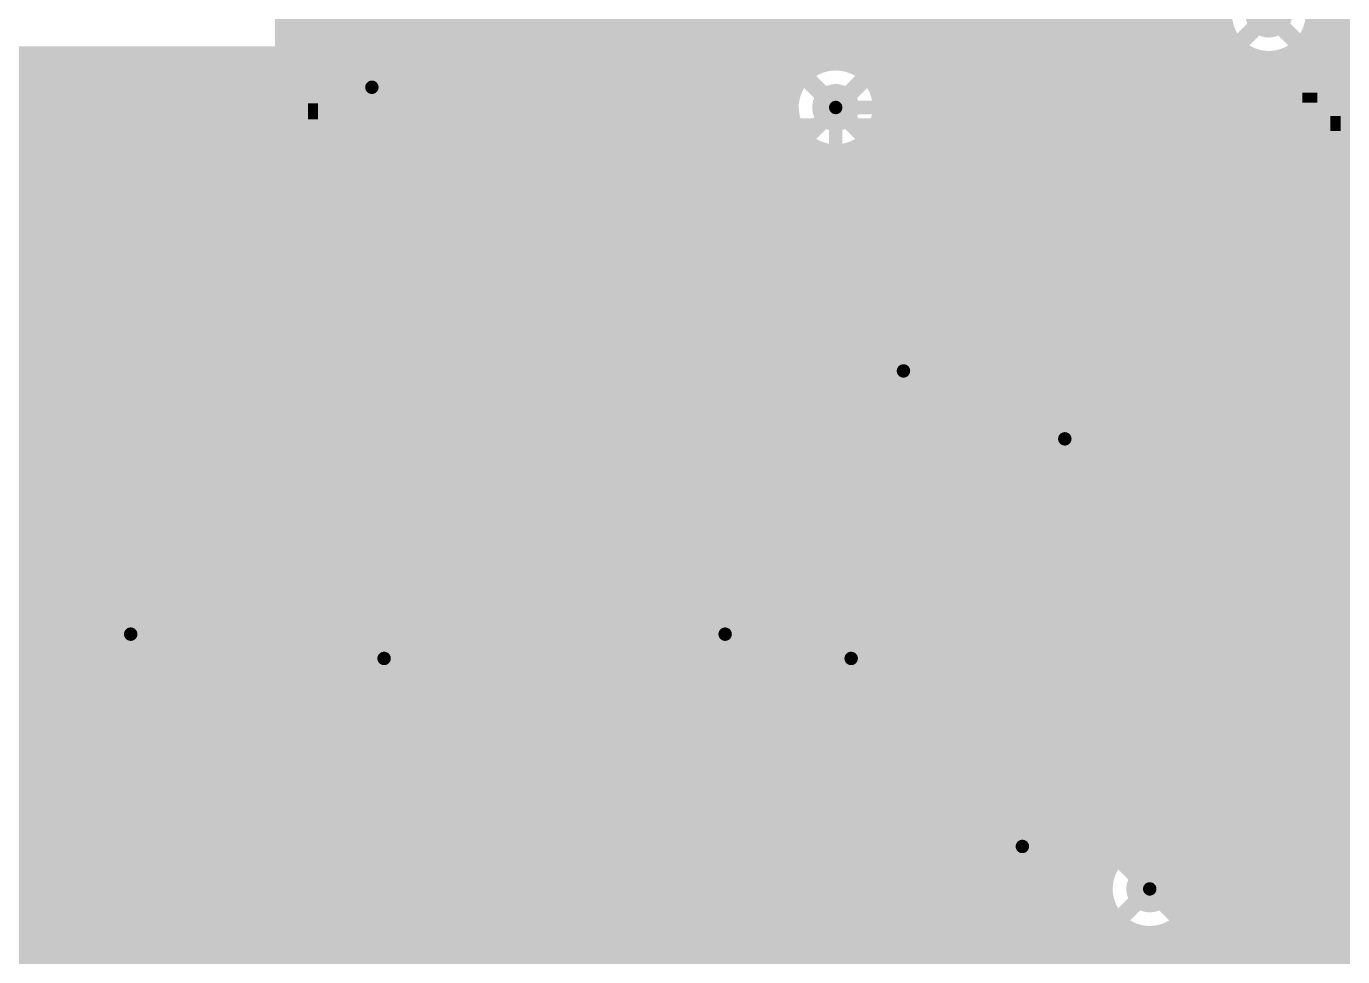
# Model space of a CAD drawing. Extents: x -20 to 155, y -91 to 215.
# Drawn here: x 74 to 93.69, y 122.81 to 136.73 of the extents above; entities that cross this region are included whole.
import ezdxf

# ---------------------------------------------------------------- set-up
doc = ezdxf.new("R2010")
doc.units = 0
doc.header["$MEASUREMENT"] = 0
doc.layers.get('0').update_dxf_attribs({"linetype": 'CONTINUOUS'})
for name, color, linetype in [('25-334-0_BOT', 7, 'CONTINUOUS'), ('25-334-0_DRD', 7, 'CONTINUOUS'), ('25-334-0_DRL', 2, 'CONTINUOUS'), ('25-334-0_IN1', 4, 'CONTINUOUS'), ('25-334-0_IN2', 3, 'CONTINUOUS'), ('25-334-0_SMT', 10, 'CONTINUOUS'), ('25-334-0_SPT', 14, 'CONTINUOUS'), ('25-334-0_SST', 12, 'CONTINUOUS'), ('25-334-0_TOP', 11, 'CONTINUOUS'), ('THRUHOLE_TAP', 15, 'CONTINUOUS')]:
    doc.layers.add(name, color=color, linetype=linetype)

# ---------------------------------------------------------------- blocks, each defined once
blk = doc.blocks.new('ROUND_23')
at = {"const_width": 0.35052}
blk.add_lwpolyline([(-0.17526, 0, 1), (0.17526, 0, 1)], format="xyb", close=True, dxfattribs=at)
blk = doc.blocks.new('ROUND_66')
at = {"const_width": 0.35052}
blk.add_lwpolyline([(-0.17526, 0, 1), (0.17526, 0, 1)], format="xyb", close=True, dxfattribs=at)
blk = doc.blocks.new('ROUND_69')
at = {"const_width": 0.35052}
blk.add_lwpolyline([(-0.17526, 0, 1), (0.17526, 0, 1)], format="xyb", close=True, dxfattribs=at)
blk = doc.blocks.new('ROUND_86')
at = {"const_width": 0.10033}
blk.add_lwpolyline([(-0.050164, 0, 1), (0.050164, 0, 1)], format="xyb", close=True, dxfattribs=at)
blk = doc.blocks.new('ROUND_87')
at = {"const_width": 0.10033}
blk.add_lwpolyline([(-0.050164, 0, 1), (0.050164, 0, 1)], format="xyb", close=True, dxfattribs=at)
blk = doc.blocks.new('RECTANGLE_5')
blk.add_solid([(0.4826, 0.4064), (0.4826, -0.4064), (-0.4826, 0.4064), (-0.4826, -0.4064)])
blk = doc.blocks.new('RECTANGLE_10')
blk.add_solid([(0.9017, 0.508), (0.9017, -0.508), (-0.9017, 0.508), (-0.9017, -0.508)])
blk = doc.blocks.new('RECTANGLE_13')
blk.add_solid([(0.63627, 0.51308), (0.63627, -0.51308), (-0.63627, 0.51308), (-0.63627, -0.51308)])
blk = doc.blocks.new('OBLONG_54')
at = {"const_width": 0.2794}
blk.add_lwpolyline([(0, 0.7493), (0, -0.7493)], dxfattribs=at)
at = {"const_width": 0.1397}
for points in [[(-0.06985, 0.7493, 1), (0.06985, 0.7493, 1)], [(-0.06985, -0.7493, 1), (0.06985, -0.7493, 1)]]:
    blk.add_lwpolyline(points, format="xyb", close=True, dxfattribs=at)
blk = doc.blocks.new('RECTANGLE_55')
blk.add_solid([(0.1397, 0.889), (0.1397, -0.889), (-0.1397, 0.889), (-0.1397, -0.889)])
blk = doc.blocks.new('OBLONG_56')
at = {"const_width": 0.2794}
blk.add_lwpolyline([(0.7493, 0), (-0.7493, 0)], dxfattribs=at)
at = {"const_width": 0.1397}
for points in [[(-0.81915, 0, 1), (-0.67945, 0, 1)], [(0.67945, 0, 1), (0.81915, 0, 1)]]:
    blk.add_lwpolyline(points, format="xyb", close=True, dxfattribs=at)
blk = doc.blocks.new('ROUND_75')
at = {"const_width": 0.10033}
blk.add_lwpolyline([(-0.050164, 0, 1), (0.050164, 0, 1)], format="xyb", close=True, dxfattribs=at)

msp = doc.modelspace()

# ---------------------------------------------------------------- linework, layer by layer
at = {"layer": '25-334-0_BOT'}
for points, const_width in [([(93.4974, 139.5984), (93.4974, 136.12114)], 0.254), ([(93.726, 139.5984), (93.726, 136.12114)], 0.254), ([(114.427, 136.71804), (93.4212, 136.71804)], 0.254), ([(78.46568, 136.29894), (65.49644, 136.29894)], 0.254), ([(74.0664, 136.29894), (74.0664, 101.727)], 0.254), ([(74.295, 136.29894), (74.295, 101.727)], 0.254), ([(74.5236, 136.29894), (74.5236, 101.727)], 0.254), ([(74.7522, 136.29894), (74.7522, 101.727)], 0.254), ([(74.9808, 136.29894), (74.9808, 101.727)], 0.254), ([(75.2094, 136.29894), (75.2094, 101.727)], 0.254), ([(75.438, 136.29894), (75.438, 101.727)], 0.254), ([(75.6666, 136.29894), (75.6666, 101.727)], 0.254), ([(75.8952, 136.29894), (75.8952, 101.727)], 0.254), ([(76.1238, 136.29894), (76.1238, 101.727)], 0.254), ([(76.3524, 136.29894), (76.3524, 101.727)], 0.254), ([(76.581, 136.29894), (76.581, 101.727)], 0.254), ([(76.8096, 136.29894), (76.8096, 101.727)], 0.254), ([(77.0382, 136.29894), (77.0382, 101.727)], 0.254), ([(77.2668, 136.29894), (77.2668, 101.727)], 0.254), ([(77.4954, 136.29894), (77.4954, 101.727)], 0.254), ([(77.724, 136.29894), (77.724, 101.727)], 0.254), ([(77.9526, 136.29894), (77.9526, 120.88876)], 0.254), ([(78.1812, 136.29894), (78.1812, 120.88876)], 0.254), ([(78.4098, 136.29894), (78.4098, 136.2075)], 0.254), ([(85.76818, 136.29894), (79.87792, 136.29894)], 0.254), ([(80.01, 136.29894), (80.01, 135.99414)], 0.254), ([(80.2386, 136.29894), (80.2386, 120.88876)], 0.254), ([(80.4672, 136.29894), (80.4672, 120.88876)], 0.254), ([(80.6958, 136.29894), (80.6958, 120.88876)], 0.254), ([(80.9244, 136.29894), (80.9244, 120.51538)], 0.254), ([(81.153, 136.29894), (81.153, 120.68048)], 0.254), ([(81.3816, 136.29894), (81.3816, 120.7897)], 0.254), ([(81.6102, 136.29894), (81.6102, 120.85574)], 0.254), ([(81.8388, 136.29894), (81.8388, 120.88622)], 0.254), ([(82.0674, 136.29894), (82.0674, 120.8786)], 0.254), ([(82.296, 136.29894), (82.296, 120.83796)], 0.254), ([(82.5246, 136.29894), (82.5246, 120.75922)], 0.254), ([(82.7532, 136.29894), (82.7532, 120.63222)], 0.254), ([(82.9818, 136.29894), (82.9818, 120.44426)], 0.254), ([(83.2104, 136.29894), (83.2104, 120.2309)], 0.254), ([(83.439, 136.29894), (83.439, 120.49506)], 0.254), ([(83.6676, 136.29894), (83.6676, 120.66524)], 0.254), ([(83.8962, 136.29894), (83.8962, 120.77954)], 0.254), ([(84.1248, 136.29894), (84.1248, 120.85066)], 0.254), ([(84.3534, 136.29894), (84.3534, 120.88368)], 0.254), ([(84.582, 136.29894), (84.582, 120.88114)], 0.254), ([(84.8106, 136.29894), (84.8106, 120.84558)], 0.254), ([(85.0392, 136.29894), (85.0392, 120.76938)], 0.254), ([(85.2678, 136.29894), (85.2678, 135.67664)], 0.254), ([(85.4964, 136.29894), (85.4964, 136.11098)], 0.254), ([(85.725, 136.29894), (85.725, 136.27862)], 0.254), ([(93.2688, 136.39038), (93.2688, 136.12114)], 0.254), ([(114.427, 136.48944), (93.33484, 136.48944)], 0.254), ([(78.44028, 136.26084), (65.45326, 136.26084)], 0.254), ([(85.68944, 136.26084), (79.90332, 136.26084)], 0.254), ([(105.82656, 136.12114), (92.9259, 136.12114)], 0.254), ([(93.0402, 136.1821), (93.0402, 136.12114)], 0.254), ([(106.01198, 136.26084), (93.14688, 136.26084)], 0.254), ([(78.34122, 136.03224), (51.8668, 136.03224)], 0.254), ([(85.42782, 136.03224), (79.99984, 136.03224)], 0.254), ([(78.31328, 135.80364), (53.38826, 135.80364)], 0.254), ([(85.30336, 135.80364), (80.02778, 135.80364)], 0.254), ([(78.3463, 135.57504), (53.72354, 135.57504)], 0.254), ([(85.25256, 135.57504), (79.99476, 135.57504)], 0.254), ([(80.01, 135.63092), (80.01, 127.8255)], 0.254), ([(78.45298, 135.34644), (53.87086, 135.34644)], 0.254), ([(78.4098, 135.4201), (78.4098, 120.88876)], 0.254), ([(85.2678, 135.34644), (79.89062, 135.34644)], 0.254), ([(85.2678, 135.34644), (85.2678, 120.65)], 0.254), ([(106.426, 135.509), (106.42854, 135.51154), (86.10854, 135.51154)], 0.2032), ([(78.66888, 135.11784), (53.93436, 135.11784)], 0.254), ([(78.6384, 135.1407), (78.6384, 127.74168)], 0.254), ([(85.34654, 135.11784), (79.67218, 135.11784)], 0.254), ([(79.7814, 135.20928), (79.7814, 128.016)], 0.254), ([(78.867, 135.01116), (78.867, 127.9779)], 0.254), ([(79.0956, 134.96036), (79.0956, 128.08966)], 0.254), ([(79.3242, 134.97052), (79.3242, 128.1303)], 0.254), ([(79.5528, 135.04418), (79.5528, 128.10744)], 0.254), ([(85.51926, 134.88924), (53.9369, 134.88924)], 0.254), ([(85.4964, 134.9121), (85.4964, 127.42418)], 0.254), ([(85.725, 134.74446), (85.725, 127.86868)], 0.254), ([(86.6394, 134.83844), (86.6394, 128.07696)], 0.254), ([(105.83164, 134.88924), (86.69782, 134.88924)], 0.254), ([(105.81894, 134.90194), (86.71306, 134.90194)], 0.254), ([(86.868, 134.90194), (86.868, 127.94742)], 0.254), ([(87.0966, 134.90194), (87.0966, 127.67818)], 0.254), ([(87.3252, 134.90194), (87.3252, 101.727)], 0.254), ([(87.5538, 134.90194), (87.5538, 101.727)], 0.254), ([(87.7824, 134.90194), (87.7824, 101.727)], 0.254), ([(88.011, 134.90194), (88.011, 101.727)], 0.254), ([(88.2396, 134.90194), (88.2396, 125.0061)], 0.254), ([(88.4682, 134.90194), (88.4682, 125.20168)], 0.254), ([(88.6968, 134.90194), (88.6968, 125.29312)], 0.254), ([(88.9254, 134.90194), (88.9254, 125.31598)], 0.254), ([(89.154, 134.90194), (89.154, 125.27788)], 0.254), ([(89.3826, 134.90194), (89.3826, 125.16866)], 0.254), ([(89.6112, 134.90194), (89.6112, 124.94006)], 0.254), ([(89.8398, 134.90194), (89.8398, 101.727)], 0.254), ([(90.0684, 134.90194), (90.0684, 124.26442)], 0.254), ([(90.297, 134.90194), (90.297, 124.51588)], 0.254), ([(90.5256, 134.90194), (90.5256, 124.63526)], 0.254), ([(90.7542, 134.90194), (90.7542, 124.68098)], 0.254), ([(90.9828, 134.90194), (90.9828, 124.6632)], 0.254), ([(91.2114, 134.90194), (91.2114, 124.6505)], 0.254), ([(91.44, 134.90194), (91.44, 124.6505)], 0.254), ([(91.6686, 134.90194), (91.6686, 124.6505)], 0.254), ([(91.8972, 134.90194), (91.8972, 124.6505)], 0.254), ([(92.1258, 134.90194), (92.1258, 124.6505)], 0.254), ([(92.3544, 134.90194), (92.3544, 124.6505)], 0.254), ([(92.583, 134.90194), (92.583, 124.6505)], 0.254), ([(92.8116, 134.90194), (92.8116, 124.6505)], 0.254), ([(93.0402, 134.90194), (93.0402, 124.6505)], 0.254), ([(93.2688, 134.90194), (93.2688, 124.6505)], 0.254), ([(93.4974, 134.90194), (93.4974, 124.6505)], 0.254), ([(93.726, 134.90194), (93.726, 124.6505)], 0.254), ([(86.00694, 134.66064), (53.8734, 134.66064)], 0.254), ([(85.9536, 134.66826), (85.9536, 128.03886)], 0.254), ([(86.1822, 134.6581), (86.1822, 128.11506)], 0.254), ([(106.299, 134.66064), (86.21014, 134.66064)], 0.254), ([(86.4108, 134.7089), (86.4108, 128.12776)], 0.254), ([(114.427, 134.43204), (53.72862, 134.43204)], 0.254), ([(114.427, 134.20344), (53.40096, 134.20344)], 0.254), ([(114.427, 133.97484), (45.72, 133.97484)], 0.254), ([(114.427, 133.74624), (53.7718, 133.74624)], 0.254), ([(114.427, 133.51764), (53.95976, 133.51764)], 0.254), ([(114.427, 133.28904), (54.04866, 133.28904)], 0.254), ([(114.427, 133.06044), (54.06898, 133.06044)], 0.254), ([(108.23448, 132.83184), (54.02834, 132.83184)], 0.254), ([(108.03128, 132.60324), (53.91404, 132.60324)], 0.254), ([(107.93222, 132.37464), (53.67782, 132.37464)], 0.254), ([(107.90428, 132.14604), (45.72, 132.14604)], 0.254), ([(107.9373, 131.91744), (45.72, 131.91744)], 0.254), ([(108.04398, 131.68884), (45.72, 131.68884)], 0.254), ([(108.25988, 131.46024), (45.72, 131.46024)], 0.254), ([(114.427, 131.23164), (45.72, 131.23164)], 0.254), ([(114.427, 131.00304), (45.72, 131.00304)], 0.254), ([(114.427, 130.77444), (45.72, 130.77444)], 0.254), ([(114.427, 130.54584), (45.72, 130.54584)], 0.254), ([(114.427, 130.31724), (45.72, 130.31724)], 0.254), ([(114.427, 130.08864), (45.72, 130.08864)], 0.254), ([(114.427, 129.86004), (45.72, 129.86004)], 0.254), ([(114.427, 129.63144), (45.72, 129.63144)], 0.254), ([(114.427, 129.40284), (45.72, 129.40284)], 0.254), ([(114.427, 129.17424), (45.72, 129.17424)], 0.254), ([(114.427, 128.94564), (45.72, 128.94564)], 0.254), ([(114.427, 128.71704), (45.72, 128.71704)], 0.254), ([(114.427, 128.48844), (52.60848, 128.48844)], 0.254), ([(114.427, 128.25984), (52.90566, 128.25984)], 0.254), ([(78.9559, 128.03124), (53.04282, 128.03124)], 0.254), ([(85.9409, 128.03124), (79.756, 128.03124)], 0.254), ([(114.427, 128.03124), (86.741, 128.03124)], 0.254), ([(78.68158, 127.80264), (53.10124, 127.80264)], 0.254), ([(85.66658, 127.80264), (80.03032, 127.80264)], 0.254), ([(114.427, 127.80264), (87.01532, 127.80264)], 0.254), ([(78.55204, 127.57404), (53.09362, 127.57404)], 0.254), ([(85.53704, 127.57404), (80.15732, 127.57404)], 0.254), ([(114.427, 127.57404), (87.14232, 127.57404)], 0.254), ([(78.50124, 127.34544), (53.0225, 127.34544)], 0.254), ([(85.48624, 127.34544), (80.21066, 127.34544)], 0.254), ([(114.427, 127.34544), (87.19566, 127.34544)], 0.254), ([(78.5114, 127.11684), (52.86502, 127.11684)], 0.254), ([(85.4964, 127.11684), (80.19796, 127.11684)], 0.254), ([(85.4964, 127.11938), (85.4964, 120.46966)], 0.254), ([(114.427, 127.11684), (87.18296, 127.11684)], 0.254), ([(78.5876, 126.88824), (52.4891, 126.88824)], 0.254), ([(85.5726, 126.88824), (80.12176, 126.88824)], 0.254), ([(87.0966, 126.86792), (87.0966, 101.727)], 0.254), ([(114.427, 126.88824), (87.10676, 126.88824)], 0.254), ([(78.75524, 126.65964), (45.72, 126.65964)], 0.254), ([(78.6384, 126.80188), (78.6384, 120.88876)], 0.254), ([(85.74024, 126.65964), (79.95412, 126.65964)], 0.254), ([(80.01, 126.71806), (80.01, 120.88876)], 0.254), ([(85.725, 126.67488), (85.725, 120.1928)], 0.254), ([(114.427, 126.65964), (86.93912, 126.65964)], 0.254), ([(78.867, 126.5682), (78.867, 120.88876)], 0.254), ([(79.7814, 126.52756), (79.7814, 120.88876)], 0.254), ([(85.9536, 126.50724), (85.9536, 119.54764)], 0.254), ([(86.6394, 126.46914), (86.6394, 101.727)], 0.254), ([(86.868, 126.59614), (86.868, 101.727)], 0.254), ([(79.18958, 126.43104), (45.72, 126.43104)], 0.254), ([(79.0956, 126.4539), (79.0956, 120.88876)], 0.254), ([(79.3242, 126.4158), (79.3242, 120.88876)], 0.254), ([(86.17458, 126.43104), (79.52232, 126.43104)], 0.254), ([(79.5528, 126.43866), (79.5528, 120.88876)], 0.254), ([(86.1822, 126.4285), (86.1822, 101.727)], 0.254), ([(86.4108, 126.41834), (86.4108, 101.727)], 0.254), ([(114.427, 126.43104), (86.50732, 126.43104)], 0.254), ([(114.427, 126.20244), (45.72, 126.20244)], 0.254), ([(114.427, 125.97384), (45.72, 125.97384)], 0.254), ([(114.427, 125.74524), (48.1838, 125.74524)], 0.254), ([(114.427, 125.51664), (48.37176, 125.51664)], 0.254), ([(88.67648, 125.28804), (48.46066, 125.28804)], 0.254), ([(114.427, 125.28804), (89.12352, 125.28804)], 0.254), ([(88.28532, 125.05944), (48.48098, 125.05944)], 0.254), ([(114.427, 125.05944), (89.51214, 125.05944)], 0.254), ([(88.1253, 124.83084), (48.44034, 124.83084)], 0.254), ([(114.427, 124.83084), (89.67216, 124.83084)], 0.254), ([(88.05418, 124.60224), (48.32604, 124.60224)], 0.254), ([(90.44178, 124.60224), (89.74582, 124.60224)], 0.254), ([(94.38132, 124.6505), (91.03614, 124.6505)], 0.254), ([(94.38132, 124.6505), (91.03614, 124.6505)], 0.254), ([(88.04656, 124.37364), (48.08982, 124.37364)], 0.254), ([(90.1446, 124.37364), (89.75344, 124.37364)], 0.254), ([(88.10244, 124.14504), (45.72, 124.14504)], 0.254), ([(90.00998, 124.14504), (89.69756, 124.14504)], 0.254), ([(88.23706, 123.91644), (45.72, 123.91644)], 0.254), ([(88.2396, 123.91136), (88.2396, 101.727)], 0.254), ([(89.95156, 123.91644), (89.56294, 123.91644)], 0.254), ([(89.6112, 123.97994), (89.6112, 101.727)], 0.254), ([(108.7628, 123.2408), (95.1992, 123.2408), (94.615, 123.825), (90.805, 123.825)], 0.635), ([(94.615, 123.825), (90.805, 123.825)], 0.635), ([(88.4682, 123.71832), (88.4682, 101.727)], 0.254), ([(89.3826, 123.75134), (89.3826, 101.727)], 0.254), ([(88.52662, 123.68784), (45.72, 123.68784)], 0.254), ([(88.6968, 123.62688), (88.6968, 101.727)], 0.254), ([(88.9254, 123.60148), (88.9254, 101.727)], 0.254), ([(89.154, 123.63958), (89.154, 101.727)], 0.254), ([(89.95664, 123.68784), (89.27338, 123.68784)], 0.254), ([(90.02776, 123.45924), (45.72, 123.45924)], 0.254), ([(90.0684, 123.38558), (90.0684, 101.727)], 0.254), ([(90.18524, 123.23064), (45.72, 123.23064)], 0.254), ([(90.297, 123.13412), (90.297, 101.727)], 0.254), ([(90.56116, 123.00204), (45.72, 123.00204)], 0.254), ([(90.5256, 123.01474), (90.5256, 101.727)], 0.254), ([(90.7542, 122.96902), (90.7542, 107.20832)], 0.254), ([(90.9828, 122.9868), (90.9828, 107.56138)], 0.254), ([(94.2721, 122.9995), (91.03614, 122.9995)], 0.254), ([(94.2721, 122.9995), (91.03614, 122.9995)], 0.254), ([(94.26956, 123.00204), (91.0463, 123.00204)], 0.254), ([(91.2114, 122.9995), (91.2114, 107.71378)], 0.254), ([(91.44, 122.9995), (91.44, 107.78236)], 0.254), ([(91.6686, 122.9995), (91.6686, 107.7849)], 0.254), ([(91.8972, 122.9995), (91.8972, 107.72394)], 0.254), ([(92.1258, 122.9995), (92.1258, 107.58424)], 0.254), ([(92.3544, 122.9995), (92.3544, 107.27436)], 0.254), ([(92.583, 122.9995), (92.583, 101.727)], 0.254), ([(92.8116, 122.9995), (92.8116, 101.727)], 0.254), ([(93.0402, 122.9995), (93.0402, 101.727)], 0.254), ([(93.2688, 122.9995), (93.2688, 101.727)], 0.254), ([(93.4974, 122.9995), (93.4974, 101.727)], 0.254), ([(93.726, 122.9995), (93.726, 101.727)], 0.254), ([(94.49816, 122.77344), (58.80608, 122.77344)], 0.254)]:
    msp.add_lwpolyline(points, dxfattribs=dict(at, const_width=const_width))
at = {"layer": '25-334-0_BOT', "const_width": 0.254}
for points in [[(92.9259, 136.12114, 0.2991742), (93.44406, 136.90854)], [(78.46568, 136.29894, 0.1516421), (78.31508, 135.8138)], [(80.03032, 135.8138, 0.1516422), (79.8794, 136.29996)], [(85.76818, 136.29894, 0.2991742), (85.25002, 135.51154)], [(78.31328, 135.8138, 0.4142136), (79.1718, 134.95528)], [(79.1718, 134.95528, 0.4142136), (80.03032, 135.8138)], [(85.25256, 135.51154, 0.4142136), (86.10854, 134.65556)], [(86.10854, 134.65556, 0.1978266), (86.71306, 134.90194)], [(79.35468, 128.1303, 0.4142136), (78.49616, 127.27178)], [(80.2132, 127.27178, 0.4142136), (79.35468, 128.1303)], [(86.33968, 128.1303, 0.4142136), (85.48116, 127.27178)], [(87.1982, 127.27178, 0.4142136), (86.33968, 128.1303)], [(78.4987, 127.27178, 0.4142136), (79.35468, 126.4158)], [(79.35468, 126.4158, 0.4142136), (80.21066, 127.27178)], [(85.4837, 127.27178, 0.4142136), (86.33968, 126.4158)], [(86.33968, 126.4158, 0.4142136), (87.19566, 127.27178)], [(88.9, 125.31852, 0.4142136), (88.04148, 124.46)], [(89.75852, 124.46, 0.4142136), (88.9, 125.31852)], [(90.805, 124.68352, 0.4142136), (89.94648, 123.825)], [(91.03614, 124.6505, 0.0683584), (90.805, 124.68225)], [(88.04148, 124.46, 0.4142136), (88.9, 123.60148)], [(88.9, 123.60148, 0.4142136), (89.75852, 124.46)], [(89.94648, 123.825, 0.4142136), (90.805, 122.96648)], [(90.805, 122.96648, 0.068358), (91.03648, 122.99827)]]:
    msp.add_lwpolyline(points, format="xyb", dxfattribs=at)
at = {"layer": '25-334-0_DRD', "const_width": 0.254}
for points in [[(93.22054, 137.54354), (91.95054, 136.27354)], [(93.22054, 136.27354), (91.95054, 137.54354)], [(79.8068, 136.4488), (78.5368, 135.1788)], [(79.8068, 135.1788), (78.5368, 136.4488)], [(86.74354, 136.14654), (85.47354, 134.87654)], [(86.74354, 134.87654), (85.47354, 136.14654)], [(87.757, 132.207), (86.487, 130.937)], [(87.757, 130.937), (86.487, 132.207)], [(87.757, 132.207), (86.487, 130.937)], [(87.757, 130.937), (86.487, 132.207)], [(90.17, 131.191), (88.9, 129.921)], [(90.17, 129.921), (88.9, 131.191)], [(90.17, 131.191), (88.9, 129.921)], [(90.17, 129.921), (88.9, 131.191)], [(76.2, 128.27), (74.93, 127)], [(76.2, 127), (74.93, 128.27)], [(76.2, 128.27), (74.93, 127)], [(76.2, 127), (74.93, 128.27)], [(85.09, 128.27), (83.82, 127)], [(85.09, 127), (83.82, 128.27)], [(79.98968, 127.90678), (78.71968, 126.63678)], [(79.98968, 126.63678), (78.71968, 127.90678)], [(86.97468, 127.90678), (85.70468, 126.63678)], [(86.97468, 126.63678), (85.70468, 127.90678)], [(86.97468, 127.90678), (85.70468, 126.63678)], [(86.97468, 126.63678), (85.70468, 127.90678)], [(89.535, 125.095), (88.265, 123.825)], [(89.535, 123.825), (88.265, 125.095)], [(91.44, 124.46), (90.17, 123.19)], [(91.44, 123.19), (90.17, 124.46)], [(91.44, 124.46), (90.17, 123.19)], [(91.44, 123.19), (90.17, 124.46)]]:
    msp.add_lwpolyline(points, dxfattribs=at)
at = {"layer": '25-334-0_IN1', "const_width": 0.254}
for points in [[(103.886, 150.749), (77.851, 150.749), (77.851, 123.063)], [(78.0796, 150.749), (78.0796, 123.063)], [(78.3082, 150.749), (78.3082, 123.063)], [(78.5368, 150.749), (78.5368, 123.063)], [(78.7654, 150.749), (78.7654, 123.063)], [(78.994, 150.749), (78.994, 123.063)], [(79.2226, 150.749), (79.2226, 123.063)], [(79.4512, 150.749), (79.4512, 123.063)], [(79.6798, 150.749), (79.6798, 123.063)], [(79.9084, 150.749), (79.9084, 123.063)], [(81.5086, 150.749), (81.5086, 123.063)], [(81.7372, 150.749), (81.7372, 123.063)], [(81.9658, 150.749), (81.9658, 123.063)], [(82.1944, 150.749), (82.1944, 123.063)], [(82.423, 150.749), (82.423, 123.063)], [(82.6516, 150.749), (82.6516, 123.063)], [(82.8802, 150.749), (82.8802, 123.063)], [(83.1088, 150.749), (83.1088, 123.063)], [(83.3374, 150.749), (83.3374, 123.063)], [(83.566, 150.749), (83.566, 123.063)], [(83.7946, 150.749), (83.7946, 127.79502)], [(84.0232, 150.749), (84.0232, 128.16078)], [(84.2518, 150.749), (84.2518, 128.2827)], [(84.4804, 150.749), (84.4804, 128.31318)], [(84.709, 150.749), (84.709, 128.26492)], [(84.9376, 150.749), (84.9376, 128.11252)], [(85.1662, 150.749), (85.1662, 123.063)], [(85.3948, 150.749), (85.3948, 123.063)], [(85.6234, 150.749), (85.6234, 135.98652)], [(93.3958, 150.749), (93.3958, 123.063)], [(93.6244, 150.749), (93.6244, 123.063)], [(89.5096, 143.44904), (89.5096, 131.23418)], [(89.7382, 143.19504), (89.7382, 131.2037)], [(89.9668, 143.09852), (89.9668, 131.08178)], [(90.1954, 143.08836), (90.1954, 130.71602)], [(90.424, 142.93088), (90.424, 124.38888)], [(90.6526, 142.76324), (90.6526, 124.48794)], [(90.8812, 142.70482), (90.8812, 124.50064)], [(91.1098, 142.72514), (91.1098, 124.43206)], [(91.3384, 140.79474), (91.3384, 124.24664)], [(91.567, 140.53312), (91.567, 123.063)], [(87.2236, 139.7889), (87.2236, 132.24256)], [(87.4522, 139.67714), (87.4522, 132.16636)], [(87.6808, 139.65682), (87.6808, 131.95808)], [(87.9094, 139.71524), (87.9094, 123.063)], [(86.995, 139.45616), (86.995, 132.24002)], [(85.852, 139.24788), (85.852, 136.14146)], [(86.0806, 139.08024), (86.0806, 136.19226)], [(86.7664, 139.1539), (86.7664, 135.6868)], [(86.3092, 139.02182), (86.3092, 136.16178)], [(86.5378, 139.04214), (86.5378, 136.03986)], [(81.28, 138.18616), (81.28, 123.063)], [(91.7956, 138.26236), (91.7956, 123.063)], [(80.137, 137.97788), (80.137, 123.063)], [(81.0514, 137.8839), (81.0514, 123.063)], [(80.3656, 137.81024), (80.3656, 123.063)], [(80.5942, 137.75182), (80.5942, 123.063)], [(80.8228, 137.77214), (80.8228, 123.063)], [(88.138, 137.69086), (88.138, 123.063)], [(89.281, 137.48004), (89.281, 131.18592)], [(88.3666, 137.3886), (88.3666, 123.063)], [(89.0524, 137.3124), (89.0524, 131.03352)], [(88.5952, 137.27684), (88.5952, 123.063)], [(88.8238, 137.25398), (88.8238, 123.063)], [(91.91752, 136.779), (77.851, 136.779)], [(103.886, 136.779), (93.25356, 136.779)], [(92.00896, 136.5504), (77.851, 136.5504)], [(92.0242, 136.52754), (92.0242, 123.063)], [(103.886, 136.5504), (93.16212, 136.5504)], [(93.1672, 136.55548), (93.1672, 123.063)], [(92.24518, 136.3218), (77.851, 136.3218)], [(92.2528, 136.31672), (92.2528, 123.063)], [(103.886, 136.3218), (92.92844, 136.3218)], [(92.9386, 136.32688), (92.9386, 123.063)], [(92.4814, 136.23798), (92.4814, 123.063)], [(92.71, 136.24052), (92.71, 123.063)], [(85.75548, 136.0932), (77.851, 136.0932)], [(103.886, 136.0932), (86.4616, 136.0932)], [(85.52688, 135.8646), (77.851, 135.8646)], [(103.886, 135.8646), (86.6902, 135.8646)], [(85.44052, 135.636), (77.851, 135.636)], [(103.886, 135.636), (86.77656, 135.636)], [(85.43798, 135.4074), (77.851, 135.4074)], [(86.7664, 135.33628), (86.7664, 132.15112)], [(103.886, 135.4074), (86.78164, 135.4074)], [(85.51672, 135.1788), (77.851, 135.1788)], [(103.886, 135.1788), (86.70036, 135.1788)], [(85.72754, 134.9502), (77.851, 134.9502)], [(85.6234, 135.03656), (85.6234, 123.063)], [(103.886, 134.9502), (86.49208, 134.9502)], [(86.5378, 134.98322), (86.5378, 131.91998)], [(85.852, 134.88162), (85.852, 123.063)], [(86.0806, 134.83336), (86.0806, 123.063)], [(86.3092, 134.8613), (86.3092, 123.063)], [(103.886, 134.7216), (77.851, 134.7216)], [(103.886, 134.493), (77.851, 134.493)], [(103.886, 134.2644), (77.851, 134.2644)], [(103.886, 134.0358), (77.851, 134.0358)], [(103.886, 133.8072), (77.851, 133.8072)], [(103.886, 133.5786), (77.851, 133.5786)], [(103.886, 133.35), (77.851, 133.35)], [(103.886, 133.1214), (77.851, 133.1214)], [(103.886, 132.8928), (77.851, 132.8928)], [(103.886, 132.6642), (77.851, 132.6642)], [(103.886, 132.4356), (77.851, 132.4356)], [(86.87816, 132.207), (77.851, 132.207)], [(103.886, 132.207), (87.3633, 132.207)], [(86.5759, 131.9784), (77.851, 131.9784)], [(103.886, 131.9784), (87.66556, 131.9784)], [(86.46414, 131.7498), (77.851, 131.7498)], [(103.886, 131.7498), (87.77732, 131.7498)], [(86.44382, 131.5212), (77.851, 131.5212)], [(103.886, 131.5212), (87.80018, 131.5212)], [(86.50224, 131.2926), (77.851, 131.2926)], [(86.5378, 131.22402), (86.5378, 123.063)], [(87.6808, 131.18338), (87.6808, 123.063)], [(103.886, 131.2926), (87.74176, 131.2926)], [(86.66988, 131.064), (77.851, 131.064)], [(86.7664, 130.99288), (86.7664, 123.063)], [(89.08288, 131.064), (87.57412, 131.064)], [(103.886, 131.064), (89.98712, 131.064)], [(88.91524, 130.8354), (77.851, 130.8354)], [(86.995, 130.90398), (86.995, 123.063)], [(87.2236, 130.8989), (87.2236, 123.063)], [(87.4522, 130.97764), (87.4522, 123.063)], [(103.886, 130.8354), (90.15476, 130.8354)], [(88.85682, 130.6068), (77.851, 130.6068)], [(103.886, 130.6068), (90.21318, 130.6068)], [(90.1954, 130.39344), (90.1954, 124.12472)], [(88.87714, 130.3782), (77.851, 130.3782)], [(103.886, 130.3782), (90.19032, 130.3782)], [(88.9889, 130.1496), (77.851, 130.1496)], [(89.0524, 130.07594), (89.0524, 123.063)], [(89.9668, 130.03022), (89.9668, 123.063)], [(103.886, 130.1496), (90.07856, 130.1496)], [(89.29116, 129.921), (77.851, 129.921)], [(89.281, 129.92608), (89.281, 123.063)], [(89.5096, 129.87528), (89.5096, 123.063)], [(89.7382, 129.90576), (89.7382, 123.063)], [(103.886, 129.921), (89.7763, 129.921)], [(103.886, 129.6924), (77.851, 129.6924)], [(103.886, 129.4638), (77.851, 129.4638)], [(103.886, 129.2352), (77.851, 129.2352)], [(103.886, 129.0066), (77.851, 129.0066)], [(103.886, 128.778), (77.851, 128.778)], [(103.886, 128.5494), (77.851, 128.5494)], [(103.886, 128.3208), (77.851, 128.3208)], [(83.95208, 128.0922), (77.851, 128.0922)], [(94.11208, 128.0922), (84.95792, 128.0922)], [(83.81492, 127.8636), (77.851, 127.8636)], [(93.97492, 127.8636), (85.09508, 127.8636)], [(83.77428, 127.635), (77.851, 127.635)], [(83.7946, 127.47244), (83.7946, 123.063)], [(93.93428, 127.635), (85.13572, 127.635)], [(83.81492, 127.4064), (77.851, 127.4064)], [(93.97492, 127.4064), (85.09508, 127.4064)], [(83.95208, 127.1778), (77.851, 127.1778)], [(84.0232, 127.10922), (84.0232, 123.063)], [(84.9376, 127.15494), (84.9376, 123.063)], [(94.11208, 127.1778), (84.95792, 127.1778)], [(103.886, 126.9492), (77.851, 126.9492)], [(84.2518, 126.98476), (84.2518, 123.063)], [(84.4804, 126.95428), (84.4804, 123.063)], [(84.709, 127.00508), (84.709, 123.063)], [(103.886, 126.7206), (77.851, 126.7206)], [(103.886, 126.492), (77.851, 126.492)], [(103.886, 126.2634), (77.851, 126.2634)], [(103.886, 126.0348), (77.851, 126.0348)], [(103.886, 125.8062), (77.851, 125.8062)], [(103.886, 125.5776), (77.851, 125.5776)], [(103.886, 125.349), (77.851, 125.349)], [(103.886, 125.1204), (77.851, 125.1204)], [(103.886, 124.8918), (77.851, 124.8918)], [(103.886, 124.6632), (77.851, 124.6632)], [(90.50274, 124.4346), (77.851, 124.4346)], [(94.31274, 124.4346), (91.10472, 124.4346)], [(90.24112, 124.206), (77.851, 124.206)], [(94.05112, 124.206), (91.36888, 124.206)], [(90.14206, 123.9774), (77.851, 123.9774)], [(93.95206, 123.9774), (91.46794, 123.9774)], [(90.12936, 123.7488), (77.851, 123.7488)], [(93.93936, 123.7488), (91.48064, 123.7488)], [(90.19794, 123.5202), (77.851, 123.5202)], [(90.1954, 123.52274), (90.1954, 123.063)], [(94.00794, 123.5202), (91.41206, 123.5202)], [(91.3384, 123.40336), (91.3384, 123.063)], [(90.38336, 123.2916), (77.851, 123.2916)], [(90.424, 123.26112), (90.424, 123.063)], [(90.6526, 123.16206), (90.6526, 123.063)], [(90.8812, 123.14936), (90.8812, 123.063)], [(91.1098, 123.21794), (91.1098, 123.063)], [(94.19336, 123.2916), (91.22664, 123.2916)], [(103.886, 123.063), (77.851, 123.063)]]:
    msp.add_lwpolyline(points, dxfattribs=at)
for points in [[(91.90736, 136.90854, 0.4142136), (92.58554, 136.23036)], [(92.58554, 136.23036, 0.4142136), (93.26372, 136.90854)], [(86.10854, 136.19226, 0.4142136), (85.42782, 135.51154)], [(86.78926, 135.51154, 0.4142136), (86.10854, 136.19226)], [(85.43036, 135.51154, 0.4142136), (86.10854, 134.83336)], [(86.10854, 134.83336, 0.4142136), (86.78672, 135.51154)], [(87.122, 132.25272, 0.4142136), (86.44128, 131.572)], [(87.122, 132.25272, 0.4142136), (86.44128, 131.572)], [(87.80272, 131.572, 0.4142136), (87.122, 132.25272)], [(87.80272, 131.572, 0.4142136), (87.122, 132.25272)], [(86.44128, 131.572, 0.4142136), (87.122, 130.89128)], [(86.44128, 131.572, 0.4142136), (87.122, 130.89128)], [(87.122, 130.89128, 0.4142136), (87.80272, 131.572)], [(87.122, 130.89128, 0.4142136), (87.80272, 131.572)], [(89.535, 131.23672, 0.4142136), (88.85428, 130.556)], [(90.21572, 130.556, 0.4142136), (89.535, 131.23672)], [(88.85428, 130.556, 0.4142136), (89.535, 129.87528)], [(89.535, 129.87528, 0.4142136), (90.21572, 130.556)], [(84.455, 128.31572, 0.4142136), (83.77428, 127.635)], [(85.13572, 127.635, 0.4142136), (84.455, 128.31572)], [(83.77428, 127.635, 0.4142136), (84.455, 126.95428)], [(84.455, 126.95428, 0.4142136), (85.13572, 127.635)], [(90.805, 124.50572, 0.4142136), (90.12428, 123.825)], [(91.48572, 123.825, 0.4142136), (90.805, 124.50572)], [(90.12428, 123.825, 0.4142136), (90.805, 123.14428)], [(90.805, 123.14428, 0.4142136), (91.48572, 123.825)]]:
    msp.add_lwpolyline(points, format="xyb", dxfattribs=at)
at = {"layer": '25-334-0_SST', "const_width": 0.1524}
for points in [[(93.32468, 136.41578), (93.32468, 144.16278), (84.43468, 144.16278), (84.43468, 135.27278), (92.18168, 135.27278), (93.32468, 136.41578)], [(81.4705, 135.0645), (81.4705, 137.9855), (79.8322, 137.9855), (79.8322, 135.0645), (81.4705, 135.0645)], [(78.62824, 136.0551), (78.62824, 136.53008), (79.30642, 136.29386), (79.30642, 136.17448), (78.29042, 136.17448)], [(78.29042, 135.33628), (78.29042, 135.5725)], [(78.29042, 135.45566), (79.30642, 135.45566), (79.13624, 135.5725)], [(93.03512, 135.64108), (93.03512, 134.90702)], [(93.30944, 135.65886), (93.08592, 135.65886)], [(93.17228, 135.6741), (93.17228, 134.87146)], [(93.30944, 135.65886), (93.30944, 134.8867)], [(93.4466, 135.58774), (93.4466, 134.95782)], [(93.58376, 135.38454), (92.8116, 135.38454)], [(93.51264, 135.5217), (92.88272, 135.5217)], [(92.89796, 135.53948), (92.89796, 135.00608)], [(93.58376, 135.38454), (93.58376, 135.16102)], [(93.599, 135.24738), (92.79636, 135.24738)], [(93.56598, 135.11022), (92.83192, 135.11022)], [(93.46438, 134.97306), (92.93098, 134.97306)], [(81.65592, 133.08076), (81.48574, 133.14172), (81.48574, 133.49732), (81.65592, 133.55574), (82.3341, 133.55574), (82.50174, 133.49732), (82.50174, 133.14172), (82.3341, 133.08076)], [(81.8261, 132.24256), (81.8261, 132.71754), (82.50174, 132.48132), (82.50174, 132.36194), (81.48574, 132.36194)], [(81.99374, 131.82092), (81.99374, 131.46532), (81.8261, 131.40436), (81.65592, 131.40436), (81.48574, 131.46532), (81.48574, 131.82092), (81.65592, 131.87934), (81.8261, 131.87934), (82.50174, 131.64312)], [(91.694, 127.762), (91.694, 131.318), (89.916, 131.318), (89.916, 127.762), (91.694, 127.762)], [(74.71918, 131.01828), (74.71918, 128.09728), (76.35748, 128.09728), (76.35748, 131.01828), (74.71918, 131.01828)], [(76.62418, 131.01828), (76.62418, 128.09728), (78.26248, 128.09728), (78.26248, 131.01828), (76.62418, 131.01828)], [(80.18018, 128.09728), (80.18018, 131.01828), (78.54188, 131.01828), (78.54188, 128.09728), (80.18018, 128.09728)], [(80.49768, 130.95478), (83.29168, 130.95478), (83.29168, 125.62078), (80.49768, 125.62078), (80.49768, 130.95478)], [(83.60918, 131.01828), (83.60918, 128.09728), (85.24748, 128.09728), (85.24748, 131.01828), (83.60918, 131.01828)], [(87.16518, 128.09728), (87.16518, 131.01828), (85.52688, 131.01828), (85.52688, 128.09728), (87.16518, 128.09728)], [(89.0905, 128.0795), (89.0905, 131.0005), (87.4522, 131.0005), (87.4522, 128.0795), (89.0905, 128.0795)], [(73.3298, 130.28168), (73.15962, 130.3401), (73.15962, 130.6957), (73.3298, 130.75666), (74.00544, 130.75666), (74.17562, 130.6957), (74.17562, 130.3401), (74.00544, 130.28168)], [(92.50934, 130.302), (92.33916, 130.36296), (92.33916, 130.71856), (92.50934, 130.77698), (93.18752, 130.77698), (93.35516, 130.71856), (93.35516, 130.36296), (93.18752, 130.302)], [(73.49744, 129.44348), (73.49744, 129.91846), (74.17562, 129.6797), (74.17562, 129.56286), (73.15962, 129.56286)], [(92.67952, 129.4638), (92.67952, 129.93878), (93.35516, 129.70256), (93.35516, 129.58318), (92.33916, 129.58318)], [(73.66762, 128.6637), (73.8378, 128.60528), (74.00544, 128.60528), (74.17562, 128.6637), (74.17562, 129.0193), (74.00544, 129.08026), (73.8378, 129.08026), (73.66762, 129.0193), (73.66762, 128.6637), (73.49744, 128.60528), (73.3298, 128.60528), (73.15962, 128.6637), (73.15962, 129.0193), (73.3298, 129.08026), (73.49744, 129.08026), (73.66762, 129.0193)], [(92.33916, 128.92278), (92.50934, 129.04216), (92.67952, 129.10058), (93.01734, 129.10058), (93.18752, 129.04216), (93.35516, 128.92278), (93.35516, 128.8034), (93.18752, 128.68656), (93.01734, 128.6256), (92.67952, 128.6256), (92.50934, 128.68656), (92.33916, 128.8034), (92.33916, 128.92278)], [(77.47762, 127.70866), (77.47762, 127.35306), (77.6478, 127.23368), (77.81544, 127.23368), (77.98562, 127.35306), (77.98562, 127.70866), (76.96962, 127.70866)], [(79.2861, 127.7366), (79.2861, 127.381), (79.45628, 127.26162), (79.62646, 127.26162), (79.7941, 127.381), (79.7941, 127.7366), (78.7781, 127.7366)], [(84.1248, 127.10668), (83.95462, 127.1651), (83.95462, 127.5207), (84.1248, 127.58166), (84.80044, 127.58166), (84.97062, 127.5207), (84.97062, 127.1651), (84.80044, 127.10668)], [(85.93328, 127.13462), (85.7631, 127.19304), (85.7631, 127.54864), (85.93328, 127.6096), (86.61146, 127.6096), (86.7791, 127.54864), (86.7791, 127.19304), (86.61146, 127.13462)], [(88.32342, 127.58928), (88.32342, 127.23368), (88.49106, 127.1143), (88.66124, 127.1143), (88.83142, 127.23368), (88.83142, 127.58928), (87.81542, 127.58928)], [(77.47762, 127.41148), (76.96962, 127.23368)], [(79.2861, 127.43942), (78.7781, 127.26162)], [(88.32342, 127.2921), (87.81542, 127.1143)], [(91.6305, 124.2695), (91.6305, 127.1905), (89.9922, 127.1905), (89.9922, 124.2695), (91.6305, 124.2695)], [(77.1398, 126.87046), (76.96962, 126.8095), (76.96962, 126.4539), (77.1398, 126.39548), (77.47762, 126.39548), (77.6478, 126.51486), (77.6478, 126.87046), (77.98562, 126.87046), (77.98562, 126.39548)], [(78.94828, 126.8984), (78.7781, 126.83744), (78.7781, 126.48184), (78.94828, 126.42342), (79.2861, 126.42342), (79.45628, 126.5428), (79.45628, 126.8984), (79.7941, 126.8984), (79.7941, 126.42342)], [(84.29244, 126.26848), (84.29244, 126.74346), (84.97062, 126.5047), (84.97062, 126.38786), (83.95462, 126.38786)], [(86.10346, 126.29642), (86.10346, 126.7714), (86.7791, 126.53264), (86.7791, 126.4158), (85.7631, 126.4158)], [(87.98306, 126.75108), (87.81542, 126.69266), (87.81542, 126.33706), (87.98306, 126.2761), (88.32342, 126.2761), (88.49106, 126.39548), (88.49106, 126.75108), (88.83142, 126.75108), (88.83142, 126.2761)], [(92.13342, 126.03226), (92.13342, 126.44628), (93.14942, 126.44628)], [(77.30744, 125.55728), (77.30744, 126.03226), (77.98562, 125.7935), (77.98562, 125.67666), (76.96962, 125.67666)], [(78.94828, 126.0602), (78.7781, 125.94082), (78.7781, 125.7046), (78.94828, 125.58522), (79.11846, 125.58522), (79.45628, 125.82144), (79.7941, 125.58522), (79.7941, 126.0602)], [(86.10346, 125.45822), (86.10346, 125.9332), (86.7791, 125.69444), (86.7791, 125.5776), (85.7631, 125.5776)], [(87.81542, 125.4379), (87.81542, 125.91288), (88.49106, 125.4379), (88.66124, 125.4379), (88.83142, 125.49886), (88.83142, 125.85446), (88.66124, 125.91288)], [(83.95462, 125.78588), (84.97062, 125.43028), (84.97062, 125.90526)], [(92.30106, 125.6665), (92.13342, 125.54966), (92.13342, 125.3109), (92.30106, 125.19406), (92.47124, 125.19406), (92.80906, 125.43028), (93.14942, 125.19406), (93.14942, 125.6665)]]:
    msp.add_lwpolyline(points, dxfattribs=at)
for points in [[(93.19768, 135.6741, 0.4142136), (92.79636, 135.27278)], [(93.599, 135.27278, 0.4142136), (93.19768, 135.6741)], [(92.79636, 135.27278, 0.4142136), (93.19768, 134.87146)], [(93.19768, 134.87146, 0.4142136), (93.599, 135.27278)]]:
    msp.add_lwpolyline(points, format="xyb", dxfattribs=at)
at = {"layer": '25-334-0_TOP'}
for points, const_width in [([(85.60816, 133.92658), (85.60816, 132.97916), (84.201, 131.572), (73.787, 131.572), (66.802, 138.557), (66.802, 165.735), (59.7408, 172.7962), (59.69, 172.7962)], 0.2032), ([(64.77, 172.7962), (64.5922, 172.7962), (63.754, 171.958), (63.754, 169.418), (67.31, 165.862), (67.31, 138.811), (74.041, 132.08), (84.074, 132.08), (85.10778, 133.11378), (85.10778, 133.92658)], 0.2032), ([(91.948, 141.097), (91.11234, 140.26134), (91.11234, 133.92658)], 0.2032), ([(83.12658, 136.40816), (87.249, 136.40816), (88.773, 137.93216)], 0.3048), ([(88.773, 137.93216), (87.249, 136.40816), (83.12658, 136.40816)], 0.3048), ([(79.1718, 135.8138), (80.645, 135.8138)], 0.2032), ([(83.12658, 135.90778), (80.73898, 135.90778), (80.645, 135.8138)], 0.2032), ([(86.10854, 135.51154), (86.10854, 133.92658)], 0.2032), ([(86.33968, 130.26898), (86.33968, 130.78968), (87.60968, 132.05968), (87.60968, 133.92658)], 0.3048), ([(87.60968, 133.92658), (87.60968, 132.05968), (87.122, 131.572)], 0.3048), ([(87.122, 131.572), (87.60968, 132.05968), (87.60968, 133.92658)], 0.3048), ([(86.60892, 133.92658), (86.60892, 132.70992), (84.963, 131.064), (80.137, 131.064), (79.35468, 130.28168), (79.35468, 130.26898)], 0.2032), ([(90.11158, 133.92658), (90.11158, 132.64388), (90.805, 131.953), (91.948, 131.953), (92.71, 131.191), (92.71, 122.428), (85.725, 115.443), (82.931, 115.443), (81.915, 116.459), (81.915, 116.84)], 0.2032), ([(84.43468, 130.26898), (84.80298, 130.26898), (87.1093, 132.5753), (87.1093, 133.92658)], 0.2032), ([(84.455, 116.84), (85.979, 116.84), (92.202, 123.063), (92.202, 131.064), (91.821, 131.445), (90.678, 131.445), (89.6112, 132.50926), (89.6112, 133.92658)], 0.2032), ([(88.61044, 133.92658), (88.61044, 131.91744), (87.249, 130.556), (87.249, 128.651), (86.5378, 128.651), (86.33968, 128.84658)], 0.2032), ([(89.11082, 133.92658), (89.11082, 131.09702), (88.265, 130.2512)], 0.2032), ([(90.61196, 133.92658), (90.61196, 132.7785), (90.932, 132.461), (99.695, 132.461), (101.6762, 130.4798), (101.6762, 116.205)], 0.2032), ([(90.805, 130.556), (89.535, 130.556)], 0.3048), ([(90.805, 130.556), (89.535, 130.556)], 0.3048), ([(77.44968, 130.26898), (75.54468, 130.26898)], 0.2032), ([(79.35468, 130.26898), (77.44968, 130.26898)], 0.2032), ([(84.43468, 130.26898), (82.19948, 130.26898), (81.89468, 129.96418)], 0.2032), ([(88.265, 130.2512), (88.6968, 130.2512), (89.281, 129.667), (89.281, 126.238), (84.455, 121.412), (84.455, 119.38)], 0.2032), ([(75.565, 127.635), (75.54468, 127.65278), (75.54468, 128.84658)], 0.3048), ([(75.565, 127.635), (75.54468, 127.65278), (75.54468, 128.84658)], 0.3048), ([(77.44968, 128.84658), (77.44968, 121.30278), (79.375, 119.38)], 0.2032), ([(79.35468, 127.27178), (79.35468, 128.84658)], 0.2032), ([(81.89468, 126.61138), (83.43138, 126.61138), (84.455, 127.635), (84.43468, 127.65278), (84.43468, 128.84658)], 0.3048), ([(84.43468, 128.84658), (84.43468, 127.65278), (84.455, 127.635)], 0.3048), ([(88.265, 128.8288), (88.0872, 128.651), (86.5378, 128.651), (86.33968, 128.84658)], 0.2032), ([(86.33968, 128.84658), (86.33968, 127.27178)], 0.2032), ([(86.33968, 128.84658), (86.33968, 127.27178)], 0.2032), ([(90.805, 128.524), (90.805, 126.4412)], 0.2032), ([(88.9, 124.46), (88.9, 124.714), (90.805, 126.619), (90.805, 126.4412)], 0.2032), ([(90.805, 123.825), (90.805, 125.0188)], 0.635), ([(90.805, 123.825), (90.805, 125.0188)], 0.635)]:
    msp.add_lwpolyline(points, dxfattribs=dict(at, const_width=const_width))

# ---------------------------------------------------------------- block references
at = {"layer": '25-334-0_BOT'}
for name, p in [('ROUND_66', (92.58554, 136.90854)), ('ROUND_23', (79.1718, 135.8138)), ('ROUND_66', (86.10854, 135.51154)), ('ROUND_66', (87.122, 131.572)), ('ROUND_66', (89.535, 130.556)), ('ROUND_66', (75.565, 127.635)), ('ROUND_66', (84.455, 127.635)), ('ROUND_66', (79.35468, 127.27178)), ('ROUND_66', (86.33968, 127.27178)), ('ROUND_66', (88.9, 124.46)), ('ROUND_69', (90.805, 123.825))]:
    msp.add_blockref(name, p, dxfattribs=at)
at = {"layer": '25-334-0_DRL'}
for name, p in [('ROUND_86', (79.1718, 135.8138)), ('ROUND_86', (86.10854, 135.51154)), ('ROUND_87', (87.122, 131.572)), ('ROUND_87', (89.535, 130.556)), ('ROUND_87', (75.565, 127.635)), ('ROUND_87', (84.455, 127.635)), ('ROUND_87', (79.35468, 127.27178)), ('ROUND_87', (86.33968, 127.27178)), ('ROUND_86', (88.9, 124.46)), ('ROUND_87', (90.805, 123.825))]:
    msp.add_blockref(name, p, dxfattribs=at)
at = {"layer": '25-334-0_IN1'}
for name, p in [('ROUND_66', (92.58554, 136.90854)), ('ROUND_23', (79.1718, 135.8138)), ('ROUND_66', (86.10854, 135.51154)), ('ROUND_66', (87.122, 131.572)), ('ROUND_66', (89.535, 130.556)), ('ROUND_66', (75.565, 127.635)), ('ROUND_66', (84.455, 127.635)), ('ROUND_66', (79.35468, 127.27178)), ('ROUND_66', (86.33968, 127.27178)), ('ROUND_66', (88.9, 124.46)), ('ROUND_69', (90.805, 123.825))]:
    msp.add_blockref(name, p, dxfattribs=at)
at = {"layer": '25-334-0_IN2'}
for name, p in [('ROUND_23', (92.58554, 136.90854)), ('ROUND_23', (79.1718, 135.8138)), ('ROUND_23', (86.10854, 135.51154)), ('ROUND_66', (87.122, 131.572)), ('ROUND_66', (89.535, 130.556)), ('ROUND_69', (75.565, 127.635)), ('ROUND_66', (84.455, 127.635)), ('ROUND_69', (79.35468, 127.27178)), ('ROUND_69', (86.33968, 127.27178)), ('ROUND_23', (88.9, 124.46)), ('ROUND_69', (90.805, 123.825))]:
    msp.add_blockref(name, p, dxfattribs=at)
at = {"layer": '25-334-0_SMT'}
for name, p in [('OBLONG_56', (83.12658, 136.40816)), ('RECTANGLE_5', (80.645, 135.8138)), ('OBLONG_56', (83.12658, 135.90778)), ('OBLONG_54', (85.10778, 133.92658)), ('RECTANGLE_55', (85.60816, 133.92658)), ('OBLONG_54', (86.10854, 133.92658)), ('OBLONG_54', (86.60892, 133.92658)), ('OBLONG_54', (87.1093, 133.92658)), ('OBLONG_54', (87.60968, 133.92658)), ('OBLONG_54', (88.11006, 133.92658)), ('OBLONG_54', (88.61044, 133.92658)), ('OBLONG_54', (89.11082, 133.92658)), ('OBLONG_54', (89.6112, 133.92658)), ('OBLONG_54', (90.11158, 133.92658)), ('RECTANGLE_55', (90.61196, 133.92658)), ('OBLONG_54', (91.11234, 133.92658)), ('OBLONG_54', (91.61272, 133.92658)), ('OBLONG_54', (92.1131, 133.92658)), ('OBLONG_54', (92.61348, 133.92658)), ('RECTANGLE_13', (90.805, 130.556)), ('RECTANGLE_5', (75.54468, 130.26898)), ('RECTANGLE_5', (77.44968, 130.26898)), ('RECTANGLE_5', (79.35468, 130.26898)), ('RECTANGLE_5', (84.43468, 130.26898)), ('RECTANGLE_5', (86.33968, 130.26898)), ('RECTANGLE_5', (88.265, 130.2512)), ('RECTANGLE_10', (81.89468, 129.96418)), ('RECTANGLE_5', (75.54468, 128.84658)), ('RECTANGLE_5', (77.44968, 128.84658)), ('RECTANGLE_5', (79.35468, 128.84658)), ('RECTANGLE_5', (84.43468, 128.84658)), ('RECTANGLE_5', (86.33968, 128.84658)), ('RECTANGLE_5', (88.265, 128.8288)), ('RECTANGLE_13', (90.805, 128.524)), ('RECTANGLE_10', (81.89468, 126.61138)), ('RECTANGLE_5', (90.805, 126.4412)), ('RECTANGLE_5', (90.805, 125.0188))]:
    msp.add_blockref(name, p, dxfattribs=at)
at = {"layer": '25-334-0_SPT'}
for name, p in [('OBLONG_56', (83.12658, 136.40816)), ('RECTANGLE_5', (80.645, 135.8138)), ('OBLONG_56', (83.12658, 135.90778)), ('OBLONG_54', (85.10778, 133.92658)), ('RECTANGLE_55', (85.60816, 133.92658)), ('OBLONG_54', (86.10854, 133.92658)), ('OBLONG_54', (86.60892, 133.92658)), ('OBLONG_54', (87.1093, 133.92658)), ('OBLONG_54', (87.60968, 133.92658)), ('OBLONG_54', (88.11006, 133.92658)), ('OBLONG_54', (88.61044, 133.92658)), ('OBLONG_54', (89.11082, 133.92658)), ('OBLONG_54', (89.6112, 133.92658)), ('OBLONG_54', (90.11158, 133.92658)), ('RECTANGLE_55', (90.61196, 133.92658)), ('OBLONG_54', (91.11234, 133.92658)), ('OBLONG_54', (91.61272, 133.92658)), ('OBLONG_54', (92.1131, 133.92658)), ('OBLONG_54', (92.61348, 133.92658)), ('RECTANGLE_13', (90.805, 130.556)), ('RECTANGLE_5', (75.54468, 130.26898)), ('RECTANGLE_5', (77.44968, 130.26898)), ('RECTANGLE_5', (79.35468, 130.26898)), ('RECTANGLE_5', (84.43468, 130.26898)), ('RECTANGLE_5', (86.33968, 130.26898)), ('RECTANGLE_5', (88.265, 130.2512)), ('RECTANGLE_10', (81.89468, 129.96418)), ('RECTANGLE_5', (75.54468, 128.84658)), ('RECTANGLE_5', (77.44968, 128.84658)), ('RECTANGLE_5', (79.35468, 128.84658)), ('RECTANGLE_5', (84.43468, 128.84658)), ('RECTANGLE_5', (86.33968, 128.84658)), ('RECTANGLE_5', (88.265, 128.8288)), ('RECTANGLE_13', (90.805, 128.524)), ('RECTANGLE_10', (81.89468, 126.61138)), ('RECTANGLE_5', (90.805, 126.4412)), ('RECTANGLE_5', (90.805, 125.0188))]:
    msp.add_blockref(name, p, dxfattribs=at)
at = {"layer": '25-334-0_TOP'}
for name, p in [('ROUND_66', (92.58554, 136.90854)), ('OBLONG_56', (83.12658, 136.40816)), ('ROUND_23', (79.1718, 135.8138)), ('RECTANGLE_5', (80.645, 135.8138)), ('OBLONG_56', (83.12658, 135.90778)), ('ROUND_66', (86.10854, 135.51154)), ('OBLONG_54', (85.10778, 133.92658)), ('RECTANGLE_55', (85.60816, 133.92658)), ('OBLONG_54', (86.10854, 133.92658)), ('OBLONG_54', (86.60892, 133.92658)), ('OBLONG_54', (87.1093, 133.92658)), ('OBLONG_54', (87.60968, 133.92658)), ('OBLONG_54', (88.11006, 133.92658)), ('OBLONG_54', (88.61044, 133.92658)), ('OBLONG_54', (89.11082, 133.92658)), ('OBLONG_54', (89.6112, 133.92658)), ('OBLONG_54', (90.11158, 133.92658)), ('RECTANGLE_55', (90.61196, 133.92658)), ('OBLONG_54', (91.11234, 133.92658)), ('OBLONG_54', (91.61272, 133.92658)), ('OBLONG_54', (92.1131, 133.92658)), ('OBLONG_54', (92.61348, 133.92658)), ('ROUND_66', (87.122, 131.572)), ('RECTANGLE_13', (90.805, 130.556)), ('ROUND_66', (89.535, 130.556)), ('RECTANGLE_5', (75.54468, 130.26898)), ('RECTANGLE_5', (77.44968, 130.26898)), ('RECTANGLE_5', (79.35468, 130.26898)), ('RECTANGLE_5', (84.43468, 130.26898)), ('RECTANGLE_5', (86.33968, 130.26898)), ('RECTANGLE_5', (88.265, 130.2512)), ('RECTANGLE_10', (81.89468, 129.96418)), ('RECTANGLE_5', (75.54468, 128.84658)), ('RECTANGLE_5', (77.44968, 128.84658)), ('RECTANGLE_5', (79.35468, 128.84658)), ('RECTANGLE_5', (84.43468, 128.84658)), ('RECTANGLE_5', (86.33968, 128.84658)), ('RECTANGLE_5', (88.265, 128.8288)), ('RECTANGLE_13', (90.805, 128.524)), ('ROUND_66', (75.565, 127.635)), ('ROUND_66', (84.455, 127.635)), ('ROUND_66', (79.35468, 127.27178)), ('ROUND_66', (86.33968, 127.27178)), ('RECTANGLE_10', (81.89468, 126.61138)), ('RECTANGLE_5', (90.805, 126.4412)), ('RECTANGLE_5', (90.805, 125.0188)), ('ROUND_66', (88.9, 124.46)), ('ROUND_66', (90.805, 123.825))]:
    msp.add_blockref(name, p, dxfattribs=at)
at = {"layer": 'THRUHOLE_TAP'}
for p in [(79.1718, 135.8138), (86.10854, 135.51154), (87.122, 131.572), (89.535, 130.556), (75.565, 127.635), (84.455, 127.635), (79.35468, 127.27178), (86.33968, 127.27178), (88.9, 124.46), (90.805, 123.825)]:
    msp.add_blockref('ROUND_75', p, dxfattribs=at)

doc.saveas('drawing.dxf')
